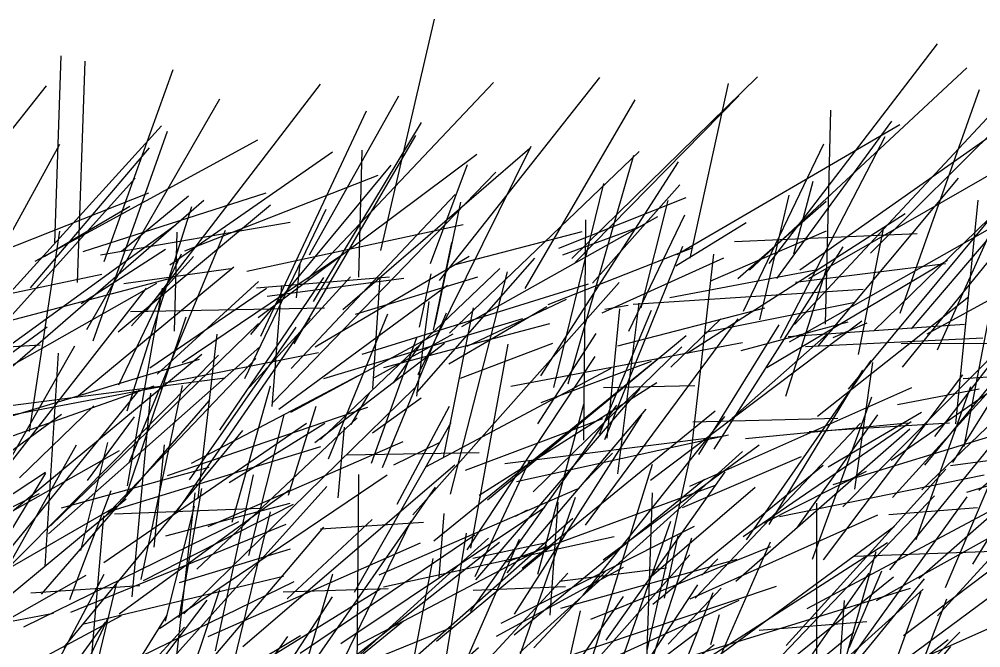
# Model space of a CAD drawing. Header units: metres. Extents: x 0 to 1019, y 0 to 619.
# Drawn here: x 253.4 to 336.1, y 565 to 619.1 of the extents above; entities that cross this region are included whole.
import ezdxf

# ---------------------------------------------------------------- set-up
doc = ezdxf.new("R2010")
doc.units = ezdxf.units.M

msp = doc.modelspace()

# ---------------------------------------------------------------- linework, layer by layer
at = {"color": 125}
for p, q in [((284.548, 599.212), (289.156, 619.107)), ((282.931, 590.292), (302.415, 596.347))]:
    msp.add_line(p, q, dxfattribs=at)
at = {"color": 85}
for p, q in [((326.642, 598.977), (345.836, 618.028)), ((288.823, 598.089), (292.006, 606.607)), ((283.74, 580.902), (287.638, 591.734)), ((308.928, 569.282), (310.122, 574.661))]:
    msp.add_line(p, q, dxfattribs=at)
at = {"color": 102}
for p, q in [((317.938, 598.077), (332.406, 616.995)), ((302.218, 562.566), (307.916, 580.824)), ((299.099, 567.846), (299.801, 577.567)), ((274.763, 552.253), (280.406, 571.385))]:
    msp.add_line(p, q, dxfattribs=at)
at = {"color": 242}
msp.add_line((256.512, 599.866), (257.055, 615.946), dxfattribs=at)
at = {"color": 239}
for p, q in [((258.448, 596.462), (259.123, 615.499)), ((273.181, 572.956), (276.242, 585.072)), ((285.664, 580.76), (289.582, 582.677)), ((334.925, 578.409), (349.39, 582.805))]:
    msp.add_line(p, q, dxfattribs=at)
at = {"color": 82}
for p, q in [((260.74, 598.262), (266.689, 614.787)), ((292.641, 571.162), (297.362, 581.167)), ((242.239, 557.106), (262.226, 567.801))]:
    msp.add_line(p, q, dxfattribs=at)
at = {"color": 236}
for p, q in [((316.249, 597.514), (334.939, 614.916)), ((244.992, 593.925), (260.542, 597.162))]:
    msp.add_line(p, q, dxfattribs=at)
at = {"color": 21}
for p, q in [((278.226, 596.743), (294.223, 613.672)), ((265.06, 573.673), (265.934, 582.48)), ((298.549, 559.535), (305.423, 569.425))]:
    msp.add_line(p, q, dxfattribs=at)
at = {"color": 217}
for p, q in [((289.588, 596.632), (303.369, 614.098)), ((311.247, 582.007), (313.186, 598.881)), ((329.283, 591.217), (347.044, 591.266)), ((267.237, 570.635), (276.783, 573.536))]:
    msp.add_line(p, q, dxfattribs=at)
at = {"color": 12}
for p, q in [((300.954, 598.512), (316.924, 614.144)), ((322.609, 572.602), (334.606, 588.525))]:
    msp.add_line(p, q, dxfattribs=at)
at = {"color": 66}
for p, q in [((311.138, 598.539), (314.437, 613.583)), ((276.462, 560.469), (289.257, 578.834))]:
    msp.add_line(p, q, dxfattribs=at)
at = {"color": 14}
for p, q in [((241.23, 594.988), (255.777, 613.375)), ((291.509, 592.655), (308.376, 602.134)), ((332.401, 590.665), (337.685, 602.402))]:
    msp.add_line(p, q, dxfattribs=at)
at = {"color": 80}
for p, q in [((264.391, 594.006), (279.34, 613.516)), ((276.811, 585.304), (289.559, 592.184)), ((300.354, 562.297), (315.353, 569.127))]:
    msp.add_line(p, q, dxfattribs=at)
at = {"color": 188}
for p, q in [((329.208, 593.81), (336.039, 613.071)), ((277.283, 595.134), (277.61, 598.052)), ((252.383, 576.371), (269.153, 590.294))]:
    msp.add_line(p, q, dxfattribs=at)
at = {"color": 234}
for p, q in [((259.249, 592.413), (270.696, 612.265)), ((284.761, 570.257), (304.616, 574.594))]:
    msp.add_line(p, q, dxfattribs=at)
at = {"color": 251}
msp.add_line((278.42, 598.824), (286.088, 612.507), dxfattribs=at)
at = {"color": 48}
msp.add_line((296.956, 595.943), (306.423, 612.183), dxfattribs=at)
at = {"color": 209}
for p, q in [((301.251, 598.164), (315.316, 612.503)), ((287.765, 588.533), (297.479, 608.179))]:
    msp.add_line(p, q, dxfattribs=at)
at = {"color": 17}
for p, q in [((274.211, 591.833), (283.296, 611.218)), ((320.304, 575.314), (327.273, 585.077))]:
    msp.add_line(p, q, dxfattribs=at)
at = {"color": 55}
for p, q in [((322.77, 592.875), (323.253, 611.291)), ((266.789, 592.265), (267.025, 600.774))]:
    msp.add_line(p, q, dxfattribs=at)
at = {"color": 240}
for p, q in [((318.588, 596.794), (328.473, 610.331)), ((306.927, 594.265), (309.256, 603.513)), ((288.422, 580.606), (304.344, 589.085))]:
    msp.add_line(p, q, dxfattribs=at)
at = {"color": 176}
for p, q in [((320.113, 592.841), (336.69, 610.599)), ((246.916, 586.906), (266.841, 601.394))]:
    msp.add_line(p, q, dxfattribs=at)
at = {"color": 1}
for p, q in [((326.906, 592.274), (345.998, 610.876)), ((275.209, 585.799), (276.021, 596.186)), ((276.154, 569.834), (285.184, 570.14))]:
    msp.add_line(p, q, dxfattribs=at)
at = {"color": 53}
for p, q in [((250.185, 592.872), (265.67, 609.933)), ((289.065, 592.346), (290.652, 599.885)), ((249.017, 576.221), (264.376, 595.959)), ((257.28, 565.044), (272.683, 583.728))]:
    msp.add_line(p, q, dxfattribs=at)
at = {"color": 30}
for p, q in [((259.801, 591.423), (266.184, 609.486)), ((298.048, 584.286), (303.052, 592.078)), ((250.839, 552.65), (260.762, 571.372))]:
    msp.add_line(p, q, dxfattribs=at)
at = {"color": 41}
for p, q in [((278.744, 594.815), (288.04, 610.22)), ((317.925, 575.627), (326.001, 588.899)), ((307.919, 568.79), (322.568, 580.732))]:
    msp.add_line(p, q, dxfattribs=at)
at = {"color": 220}
for p, q in [((309.995, 598.861), (329.187, 610.037)), ((258.76, 594.654), (266.031, 599.322)), ((250.872, 548.522), (267.657, 566.801))]:
    msp.add_line(p, q, dxfattribs=at)
at = {"color": 157}
for p, q in [((320.576, 597.539), (337.842, 609.678)), ((311.117, 578.933), (330.22, 587.418))]:
    msp.add_line(p, q, dxfattribs=at)
at = {"color": 183}
for p, q in [((254.818, 598.295), (273.964, 608.737)), ((317.128, 593.249), (319.668, 603.97)), ((263.164, 569.418), (264.773, 586.922)), ((257.43, 552.307), (261.802, 570.501))]:
    msp.add_line(p, q, dxfattribs=at)
at = {"color": 109}
for p, q in [((277.089, 591.17), (287.543, 609.112)), ((332.194, 583.205), (345.386, 600.388)), ((323.43, 579.083), (340.264, 584.221))]:
    msp.add_line(p, q, dxfattribs=at)
at = {"color": 149}
for p, q in [((318.91, 591.675), (327.902, 609.016)), ((302.751, 596.409), (310.245, 604.853)), ((315.064, 570.758), (330.033, 583.855)), ((330.024, 560.827), (333.209, 569.235))]:
    msp.add_line(p, q, dxfattribs=at)
at = {"color": 68}
msp.add_line((252.273, 599.814), (256.95, 608.37), dxfattribs=at)
at = {"color": 159}
msp.add_line((254.402, 596), (264.644, 608.04), dxfattribs=at)
at = {"color": 45}
for p, q in [((281.265, 594.141), (297.362, 608.026)), ((301.94, 569.555), (314.125, 584.929))]:
    msp.add_line(p, q, dxfattribs=at)
at = {"color": 254}
msp.add_line((282.648, 596.916), (282.943, 607.831), dxfattribs=at)
at = {"color": 63}
for p, q in [((315.73, 593.981), (322.634, 608.394)), ((274.007, 593.439), (292.791, 607.49)), ((266.913, 576.616), (278.468, 593.407)), ((309.78, 553.697), (325.218, 566.356))]:
    msp.add_line(p, q, dxfattribs=at)
at = {"color": 141}
for p, q in [((321.345, 596.791), (341.073, 608.138)), ((299.845, 599.412), (310.786, 603.769)), ((286.089, 557.192), (289.031, 572.712))]:
    msp.add_line(p, q, dxfattribs=at)
at = {"color": 145}
for p, q in [((266.384, 597.965), (280.396, 607.693)), ((251.684, 571.103), (270.585, 590.195)), ((317.513, 575.779), (326.306, 580.227))]:
    msp.add_line(p, q, dxfattribs=at)
at = {"color": 5}
msp.add_line((290.436, 592.087), (306.744, 607.712), dxfattribs=at)
at = {"color": 103}
msp.add_line((300.661, 587.739), (306.309, 607.402), dxfattribs=at)
at = {"color": 244}
for p, q in [((273.364, 591.98), (285.44, 606.549)), ((238.562, 580.045), (255.858, 592.64)), ((282.978, 560.233), (301.045, 576.188)), ((312.949, 564.338), (328.117, 574.082))]:
    msp.add_line(p, q, dxfattribs=at)
at = {"color": 198}
for p, q in [((298.315, 588.416), (310.137, 606.843)), ((313.196, 582.116), (324.289, 599.531))]:
    msp.add_line(p, q, dxfattribs=at)
at = {"color": 248}
msp.add_line((246.019, 586.105), (263.403, 605.421), dxfattribs=at)
at = {"color": 201}
for p, q in [((267.687, 599.191), (284.317, 605.686)), ((271.505, 579.255), (279.737, 584.339))]:
    msp.add_line(p, q, dxfattribs=at)
at = {"color": 22}
for p, q in [((275.287, 586.154), (294.431, 605.957)), ((311.143, 569.227), (327.277, 576.453))]:
    msp.add_line(p, q, dxfattribs=at)
at = {"color": 90}
for p, q in [((322.164, 590.963), (334.216, 605.433)), ((295.378, 572.419), (313.327, 579.02))]:
    msp.add_line(p, q, dxfattribs=at)
at = {"color": 215}
msp.add_line((330.173, 592.476), (341.19, 605.395), dxfattribs=at)
at = {"color": 118}
for p, q in [((299.419, 587.419), (303.724, 604.973)), ((250.345, 587.924), (265.272, 596.386)), ((249.249, 575.301), (258.229, 591.007)), ((292.284, 573.583), (295.483, 591.16)), ((267.199, 567.601), (269.162, 578.743))]:
    msp.add_line(p, q, dxfattribs=at)
at = {"color": 65}
for p, q in [((320.046, 598.926), (321.711, 605.164)), ((315.99, 574.316), (326.71, 589.737))]:
    msp.add_line(p, q, dxfattribs=at)
at = {"color": 19}
for p, q in [((251.91, 599.152), (264.583, 604.184)), ((285.624, 587.829), (288.2, 591.507)), ((235.448, 568.609), (255.187, 578.315))]:
    msp.add_line(p, q, dxfattribs=at)
at = {"color": 190}
for p, q in [((258.935, 599.122), (274.683, 604.162)), ((302.141, 575.562), (315.258, 593.331)), ((324.261, 577.162), (338.769, 591.81)), ((262.05, 567.958), (276.625, 578.579))]:
    msp.add_line(p, q, dxfattribs=at)
at = {"color": 189}
for p, q in [((262.239, 599.141), (267.993, 603.922)), ((262.736, 585.41), (268.287, 602.982)), ((259.307, 579.432), (263.364, 584.911)), ((312.151, 571.287), (313.533, 572.681))]:
    msp.add_line(p, q, dxfattribs=at)
at = {"color": 84}
for p, q in [((276.822, 589.047), (290.944, 604.024)), ((263.936, 570.898), (267.493, 587.593)), ((292.263, 568.141), (304.832, 585.915)), ((310.985, 558.005), (318.049, 574.134))]:
    msp.add_line(p, q, dxfattribs=at)
at = {"color": 29}
for p, q in [((324.747, 587.267), (338.682, 604.049)), ((311.893, 581.655), (318.794, 592.801))]:
    msp.add_line(p, q, dxfattribs=at)
at = {"color": 76}
for p, q in [((249.506, 586.341), (269.33, 603.55)), ((262, 587.652), (267.386, 598.925)), ((268.832, 577.888), (270.476, 591.998))]:
    msp.add_line(p, q, dxfattribs=at)
at = {"color": 101}
for p, q in [((255.601, 598.695), (262.957, 603.016)), ((251.411, 584.556), (268.954, 589.868))]:
    msp.add_line(p, q, dxfattribs=at)
at = {"color": 120}
for p, q in [((261.949, 592.206), (275.052, 603.149)), ((263.022, 593.953), (279.711, 594.265)), ((289.918, 581.356), (292.522, 594.268)), ((321.996, 559.989), (334.968, 578.017))]:
    msp.add_line(p, q, dxfattribs=at)
at = {"color": 208}
for p, q in [((289.225, 592.872), (291.42, 603.373)), ((289.107, 574.221), (308.53, 590.038)), ((320.325, 549.438), (333.57, 565.132))]:
    msp.add_line(p, q, dxfattribs=at)
at = {"color": 93}
msp.add_line((315.256, 596.813), (322.833, 603.439), dxfattribs=at)
at = {"color": 158}
for p, q in [((333.986, 584.307), (335.912, 603.548)), ((295.735, 587.544), (315.655, 591.289)), ((327.17, 569.084), (341.28, 576.984))]:
    msp.add_line(p, q, dxfattribs=at)
at = {"color": 32}
msp.add_line((272.852, 588.208), (279.842, 602.773), dxfattribs=at)
at = {"color": 213}
for p, q in [((305.855, 592.276), (310.691, 602.263)), ((293.573, 552.662), (311.84, 566.453))]:
    msp.add_line(p, q, dxfattribs=at)
at = {"color": 154}
for p, q in [((310.899, 590.366), (329.639, 602.386)), ((329.412, 589.161), (340.019, 602.242))]:
    msp.add_line(p, q, dxfattribs=at)
at = {"color": 47}
for p, q in [((260.432, 598.847), (276.732, 601.645)), ((321.663, 572.642), (326.767, 586.611)), ((266.036, 567.309), (268.505, 577.224)), ((320.146, 557.351), (331.305, 570.946))]:
    msp.add_line(p, q, dxfattribs=at)
at = {"color": 57}
msp.add_line((273.011, 597.442), (291.621, 601.446), dxfattribs=at)
at = {"color": 106}
for p, q in [((300.195, 598.844), (306.928, 601.293)), ((330.801, 570.978), (341.94, 580.763))]:
    msp.add_line(p, q, dxfattribs=at)
at = {"color": 111}
for p, q in [((302.003, 582.887), (302.179, 601.859)), ((283.812, 583.511), (288.011, 586.537)), ((259.61, 563.392), (260.709, 576.369))]:
    msp.add_line(p, q, dxfattribs=at)
at = {"color": 27}
for p, q in [((309.903, 597.897), (315.971, 601.607)), ((310.481, 577.105), (320.73, 581.497))]:
    msp.add_line(p, q, dxfattribs=at)
at = {"color": 153}
for p, q in [((319.674, 591.362), (338.381, 601.941)), ((296.49, 564.626), (315.637, 581.926)), ((257.795, 569.171), (261.351, 578.562)), ((273.139, 558.392), (280.396, 569.398))]:
    msp.add_line(p, q, dxfattribs=at)
at = {"color": 204}
for p, q in [((325.614, 590.246), (327.806, 601.207)), ((314.761, 584.788), (323.348, 592.375)), ((303.913, 565.695), (314.167, 580.16))]:
    msp.add_line(p, q, dxfattribs=at)
at = {"color": 26}
for p, q in [((254.335, 583.647), (256.935, 600.866)), ((328.972, 585.948), (335.99, 587.306))]:
    msp.add_line(p, q, dxfattribs=at)
at = {"color": 177}
for p, q in [((262.89, 580.973), (271.171, 600.965)), ((309.382, 595.171), (321.956, 597.545))]:
    msp.add_line(p, q, dxfattribs=at)
at = {"color": 3}
for p, q in [((290.853, 597.967), (301.862, 600.837)), ((330.572, 574.344), (335.283, 587.512)), ((285.957, 577.39), (290.459, 585.807))]:
    msp.add_line(p, q, dxfattribs=at)
at = {"color": 250}
msp.add_line((312.93, 596.612), (322.862, 600.901), dxfattribs=at)
at = {"color": 253}
for p, q in [((314.959, 599.994), (330.653, 600.672)), ((324.191, 562.943), (327.147, 573.32)), ((306.819, 554.007), (313.132, 569.769))]:
    msp.add_line(p, q, dxfattribs=at)
at = {"color": 105}
msp.add_line((303.811, 582.939), (310.512, 599.571), dxfattribs=at)
at = {"color": 233}
msp.add_line((263.11, 592.727), (268.421, 598.69), dxfattribs=at)
at = {"color": 4}
msp.add_line((267.446, 589.577), (281.35, 598.95), dxfattribs=at)
at = {"color": 13}
for p, q in [((278.883, 590.906), (292.145, 598.729)), ((238.594, 568.894), (255.715, 580.123))]:
    msp.add_line(p, q, dxfattribs=at)
at = {"color": 238}
for p, q in [((298.94, 594.573), (311.401, 599.468)), ((282.361, 593.737), (292.88, 596.95)), ((306.254, 594.579), (326.02, 595.888)), ((319.411, 565.221), (333.145, 580.389))]:
    msp.add_line(p, q, dxfattribs=at)
at = {"color": 112}
msp.add_line((287.627, 586.981), (297.782, 598.558), dxfattribs=at)
at = {"color": 164}
for p, q in [((303.58, 593.837), (314.026, 598.57)), ((307.616, 571.024), (316.741, 578.851)), ((254.446, 569.754), (263.827, 570.394))]:
    msp.add_line(p, q, dxfattribs=at)
at = {"color": 6}
for p, q in [((317.739, 589.131), (333.281, 598.365)), ((296.12, 576.352), (297.169, 576.882))]:
    msp.add_line(p, q, dxfattribs=at)
at = {"color": 194}
for p, q in [((320.216, 596.495), (333.106, 598.096)), ((284.26, 553.793), (300.634, 571.448))]:
    msp.add_line(p, q, dxfattribs=at)
at = {"color": 219}
for p, q in [((258.363, 586.581), (271.9, 597.81)), ((244.534, 567.254), (261.811, 577.2))]:
    msp.add_line(p, q, dxfattribs=at)
at = {"color": 243}
for p, q in [((262.426, 596.356), (271.621, 597.655)), ((307.432, 564.798), (311.317, 582.14))]:
    msp.add_line(p, q, dxfattribs=at)
at = {"color": 33}
for p, q in [((279.367, 582.959), (294.775, 597.647)), ((279.368, 561.398), (293.801, 574.47)), ((283.434, 563.842), (290.528, 566.746))]:
    msp.add_line(p, q, dxfattribs=at)
at = {"color": 108}
msp.add_line((287.868, 592.625), (288.865, 597.207), dxfattribs=at)
at = {"color": 39}
for p, q in [((290.526, 578.231), (295.448, 597.38)), ((280.046, 581.276), (285.144, 593.759))]:
    msp.add_line(p, q, dxfattribs=at)
at = {"color": 16}
for p, q in [((319.371, 586.686), (322.849, 597.531)), ((333.108, 570.219), (337.311, 580.132)), ((314.433, 546.509), (334.345, 566.371))]:
    msp.add_line(p, q, dxfattribs=at)
at = {"color": 97}
for p, q in [((331.533, 592.05), (341.818, 597.649)), ((331.314, 580.748), (343.122, 595.149)), ((324.533, 551.906), (331.01, 569.881))]:
    msp.add_line(p, q, dxfattribs=at)
at = {"color": 142}
for p, q in [((250.687, 592.653), (266.685, 596.894)), ((270.688, 583.754), (279.636, 596.888)), ((274.773, 595.288), (286.512, 596.841)), ((268.682, 552.798), (286.484, 567.345))]:
    msp.add_line(p, q, dxfattribs=at)
at = {"color": 246}
for p, q in [((265.293, 588.554), (274.031, 596.529)), ((295.039, 560.271), (301.297, 577.971))]:
    msp.add_line(p, q, dxfattribs=at)
at = {"color": 87}
for p, q in [((272.975, 587.138), (281.924, 596.943)), ((335.444, 572.209), (344.42, 586.965))]:
    msp.add_line(p, q, dxfattribs=at)
at = {"color": 146}
for p, q in [((273.858, 595.995), (285.292, 596.933)), ((247.995, 567.826), (263.794, 587.228))]:
    msp.add_line(p, q, dxfattribs=at)
at = {"color": 192}
for p, q in [((275.761, 585.557), (290.285, 596.235)), ((321.973, 561.776), (331.174, 570.077))]:
    msp.add_line(p, q, dxfattribs=at)
at = {"color": 186}
msp.add_line((283.854, 587.326), (284.477, 596.878), dxfattribs=at)
at = {"color": 232}
msp.add_line((287.28, 576.454), (305.046, 596.445), dxfattribs=at)
at = {"color": 148}
for p, q in [((262.742, 578.971), (265.76, 595.977)), ((266.642, 561.393), (268.586, 578.37)), ((264.128, 570.809), (277.018, 577.383))]:
    msp.add_line(p, q, dxfattribs=at)
at = {"color": 197}
for p, q in [((264.687, 589.101), (274.715, 595.962)), ((239.678, 590.103), (255.251, 591.096))]:
    msp.add_line(p, q, dxfattribs=at)
at = {"color": 73}
msp.add_line((287.649, 586.685), (288.69, 594.831), dxfattribs=at)
at = {"color": 42}
for p, q in [((291.971, 590.979), (300.512, 595.021)), ((324.156, 559.973), (339.135, 571.065))]:
    msp.add_line(p, q, dxfattribs=at)
at = {"color": 77}
for p, q in [((304.913, 579.981), (306.756, 594.689)), ((284.806, 589.138), (299.084, 592.935))]:
    msp.add_line(p, q, dxfattribs=at)
at = {"color": 205}
for p, q in [((312.438, 592.169), (325.331, 594.768)), ((276.487, 569.251), (283.791, 576.071))]:
    msp.add_line(p, q, dxfattribs=at)
at = {"color": 119}
msp.add_line((322.101, 584.944), (335.069, 595.212), dxfattribs=at)
at = {"color": 131}
msp.add_line((284.671, 580.541), (290.193, 593.854), dxfattribs=at)
at = {"color": 221}
msp.add_line((290.393, 589.465), (298.823, 594.388), dxfattribs=at)
at = {"color": 211}
msp.add_line((303.337, 583.42), (307.822, 594.082), dxfattribs=at)
at = {"color": 222}
for p, q in [((303.817, 594.164), (305.805, 594.516)), ((309.621, 561.463), (328.726, 575.476))]:
    msp.add_line(p, q, dxfattribs=at)
at = {"color": 245}
for p, q in [((304.005, 583.066), (305.096, 594.175)), ((257.087, 577.069), (269.787, 580.562))]:
    msp.add_line(p, q, dxfattribs=at)
at = {"color": 249}
for p, q in [((304.922, 591.01), (317.551, 594.267)), ((249.829, 567.232), (262.644, 577.843))]:
    msp.add_line(p, q, dxfattribs=at)
at = {"color": 2}
for p, q in [((256.14, 575.517), (274.015, 592.926)), ((293.004, 578.146), (308.267, 587.865))]:
    msp.add_line(p, q, dxfattribs=at)
at = {"color": 191}
for p, q in [((262.673, 578.192), (267.814, 593.495)), ((311.375, 584.456), (323.834, 584.788)), ((299.896, 570.757), (309.1, 571.902)), ((304.832, 559.85), (311.79, 570.446))]:
    msp.add_line(p, q, dxfattribs=at)
at = {"color": 199}
msp.add_line((279.634, 588.192), (296.743, 593.355), dxfattribs=at)
at = {"color": 223}
for p, q in [((307.729, 579.453), (325.901, 593.146)), ((268.727, 571.802), (282.507, 584.822))]:
    msp.add_line(p, q, dxfattribs=at)
at = {"color": 128}
for p, q in [((309.494, 589.176), (313.784, 593.328)), ((323.013, 580.592), (331.029, 585.298))]:
    msp.add_line(p, q, dxfattribs=at)
at = {"color": 231}
for p, q in [((315.526, 590.605), (324.745, 593.078)), ((269.694, 575.455), (286.469, 582.768))]:
    msp.add_line(p, q, dxfattribs=at)
at = {"color": 115}
for p, q in [((323.447, 591.717), (326.357, 592.978)), ((306.084, 558.48), (311.295, 574.49))]:
    msp.add_line(p, q, dxfattribs=at)
at = {"color": 195}
for p, q in [((334.695, 582.35), (336.729, 592.939)), ((303.695, 587.435), (311.543, 587.605))]:
    msp.add_line(p, q, dxfattribs=at)
at = {"color": 8}
msp.add_line((268.096, 579.484), (277.27, 592.616), dxfattribs=at)
at = {"color": 117}
for p, q in [((319.565, 591.806), (334.728, 592.88)), ((295.198, 580.877), (313.929, 583.239))]:
    msp.add_line(p, q, dxfattribs=at)
at = {"color": 216}
msp.add_line((283.992, 588.271), (290.756, 592.031), dxfattribs=at)
at = {"color": 163}
for p, q in [((293.727, 577.762), (310.812, 591.892)), ((315.908, 583.025), (329.835, 584.37))]:
    msp.add_line(p, q, dxfattribs=at)
at = {"color": 218}
msp.add_line((321.071, 590.962), (336.308, 591.688), dxfattribs=at)
at = {"color": 202}
for p, q in [((328.427, 581.178), (343.111, 591.38)), ((317.087, 566.547), (326.329, 567.282))]:
    msp.add_line(p, q, dxfattribs=at)
at = {"color": 96}
msp.add_line((331.076, 578.622), (344.521, 591.549), dxfattribs=at)
at = {"color": 129}
for p, q in [((255.949, 574.827), (274.15, 590.912)), ((255.689, 572.03), (256.825, 590.384)), ((299.21, 557.162), (301.709, 568.205))]:
    msp.add_line(p, q, dxfattribs=at)
at = {"color": 10}
for p, q in [((265.849, 587.799), (279.169, 590.427)), ((281.589, 581.637), (292.987, 581.842)), ((263.182, 560.302), (279.892, 578.897)), ((279.362, 575.274), (288.215, 575.847))]:
    msp.add_line(p, q, dxfattribs=at)
at = {"color": 35}
for p, q in [((278.871, 582.684), (290.006, 591.224)), ((269.026, 560.565), (284.547, 570.136))]:
    msp.add_line(p, q, dxfattribs=at)
at = {"color": 152}
for p, q in [((291.382, 588.224), (299.321, 591.225)), ((251.912, 548.042), (261.123, 567.661))]:
    msp.add_line(p, q, dxfattribs=at)
at = {"color": 122}
for p, q in [((297.633, 578.436), (310.415, 590.908)), ((333.736, 580.978), (337.345, 586.751)), ((257.893, 568.082), (276.402, 575.665))]:
    msp.add_line(p, q, dxfattribs=at)
at = {"color": 98}
for p, q in [((260.658, 576.159), (273.784, 589.905)), ((266.191, 579.849), (283.418, 585.72))]:
    msp.add_line(p, q, dxfattribs=at)
at = {"color": 46}
msp.add_line((291.971, 573.443), (302.969, 590.087), dxfattribs=at)
at = {"color": 178}
for p, q in [((298.341, 586.131), (307.806, 589.697)), ((315.8, 560.98), (332.153, 578.106))]:
    msp.add_line(p, q, dxfattribs=at)
at = {"color": 127}
for p, q in [((325.298, 578.671), (326.861, 589.563)), ((265.517, 566.689), (285.096, 579.921)), ((296.959, 557.062), (311.106, 573.022))]:
    msp.add_line(p, q, dxfattribs=at)
at = {"color": 150}
for p, q in [((334.624, 588.193), (350.301, 589.293)), ((251.803, 585.769), (271.161, 588.249)), ((315.692, 574.605), (330.158, 584.486))]:
    msp.add_line(p, q, dxfattribs=at)
at = {"color": 147}
msp.add_line((335.965, 578.594), (348.65, 589.55), dxfattribs=at)
at = {"color": 44}
msp.add_line((268.271, 580.898), (282.613, 588.461), dxfattribs=at)
at = {"color": 155}
msp.add_line((328.318, 571.721), (341.533, 587.994), dxfattribs=at)
at = {"color": 151}
for p, q in [((328.554, 577.963), (338.12, 588.509)), ((289.325, 565.607), (299.356, 573.946))]:
    msp.add_line(p, q, dxfattribs=at)
at = {"color": 132}
msp.add_line((248.359, 581.689), (265.036, 587.561), dxfattribs=at)
at = {"color": 185}
for p, q in [((249.063, 584.362), (266.078, 587.594)), ((248.307, 574.23), (262.06, 581.988))]:
    msp.add_line(p, q, dxfattribs=at)
at = {"color": 206}
for p, q in [((267.606, 567.942), (287.472, 587.389)), ((307.342, 561.58), (307.909, 578.371)), ((322.022, 559.98), (322.041, 577.466))]:
    msp.add_line(p, q, dxfattribs=at)
at = {"color": 169}
for p, q in [((271.756, 575.846), (275.044, 587.574)), ((309.263, 565.329), (313.8, 570.149))]:
    msp.add_line(p, q, dxfattribs=at)
at = {"color": 100}
for p, q in [((292.714, 570.86), (306.845, 587.345)), ((259.169, 556.606), (266.18, 567.836))]:
    msp.add_line(p, q, dxfattribs=at)
at = {"color": 162}
msp.add_line((282, 584.23), (283.553, 586.932), dxfattribs=at)
at = {"color": 226}
for p, q in [((253.463, 579.661), (259.856, 585.856)), ((272.682, 565.144), (290.893, 580.766))]:
    msp.add_line(p, q, dxfattribs=at)
at = {"color": 56}
msp.add_line((255.354, 569.629), (269.783, 586.275), dxfattribs=at)
at = {"color": 161}
for p, q in [((276.589, 578.148), (278.992, 585.822)), ((266.996, 552.589), (276.545, 566.008))]:
    msp.add_line(p, q, dxfattribs=at)
at = {"color": 193}
for p, q in [((295.416, 571.472), (307.349, 585.561)), ((282.521, 565.252), (298.842, 573.832))]:
    msp.add_line(p, q, dxfattribs=at)
at = {"color": 136}
msp.add_line((298.031, 571.365), (302.008, 585.993), dxfattribs=at)
at = {"color": 181}
for p, q in [((239.123, 571.926), (257.082, 585.14)), ((324.816, 565.027), (327.629, 571.657))]:
    msp.add_line(p, q, dxfattribs=at)
at = {"color": 49}
for p, q in [((291.827, 580.306), (303.645, 584.759)), ((280.861, 577.93), (281.404, 584.007)), ((292.44, 572.749), (298.543, 574.029)), ((297.706, 565.031), (303.899, 571.647))]:
    msp.add_line(p, q, dxfattribs=at)
at = {"color": 200}
for p, q in [((296.028, 567.918), (306.997, 585.074)), ((299.359, 563.863), (318.567, 570.328))]:
    msp.add_line(p, q, dxfattribs=at)
at = {"color": 91}
msp.add_line((296.706, 571.876), (313.297, 585.407), dxfattribs=at)
at = {"color": 230}
msp.add_line((260.724, 572.36), (278.152, 584.345), dxfattribs=at)
at = {"color": 137}
for p, q in [((282.263, 569.804), (290.578, 584.402)), ((264.881, 552.852), (270.7, 570.05))]:
    msp.add_line(p, q, dxfattribs=at)
at = {"color": 228}
msp.add_line((311.565, 569.302), (325.782, 584.36), dxfattribs=at)
at = {"color": 11}
msp.add_line((321.376, 583.638), (333.457, 584.389), dxfattribs=at)
at = {"color": 15}
msp.add_line((296.204, 579.345), (314.436, 583.355), dxfattribs=at)
at = {"color": 25}
msp.add_line((250.807, 569.031), (258.377, 582.501), dxfattribs=at)
at = {"color": 166}
msp.add_line((258.749, 573.385), (261.075, 582.699), dxfattribs=at)
at = {"color": 210}
msp.add_line((261.075, 576.728), (279.381, 582.332), dxfattribs=at)
at = {"color": 124}
msp.add_line((303.664, 572.599), (317.075, 582.481), dxfattribs=at)
at = {"color": 9}
msp.add_line((333.534, 580.711), (345.661, 582.3), dxfattribs=at)
at = {"color": 83}
for p, q in [((301.817, 579.062), (304.457, 581.778)), ((263.827, 556.761), (279.645, 575.417))]:
    msp.add_line(p, q, dxfattribs=at)
at = {"color": 113}
msp.add_line((332.404, 567.787), (344.643, 581.164), dxfattribs=at)
at = {"color": 255}
for p, q in [((245.548, 563.243), (255.736, 580.052)), ((254.809, 558.895), (260.85, 567.227))]:
    msp.add_line(p, q, dxfattribs=at)
at = {"color": 134}
msp.add_line((270.31, 564.752), (273.587, 579.895), dxfattribs=at)
at = {"color": 138}
msp.add_line((282.51, 562.76), (282.651, 579.948), dxfattribs=at)
at = {"color": 67}
msp.add_line((318.821, 576.33), (336.438, 579.899), dxfattribs=at)
at = {"color": 54}
for p, q in [((296.009, 566.131), (312.376, 579.525)), ((259.846, 556.196), (269.596, 569.112)), ((279.801, 553.58), (292.945, 565.057))]:
    msp.add_line(p, q, dxfattribs=at)
at = {"color": 252}
msp.add_line((329.477, 566.076), (346.417, 578.909), dxfattribs=at)
at = {"color": 184}
msp.add_line((284.391, 571.309), (301.465, 578.701), dxfattribs=at)
at = {"color": 241}
msp.add_line((321.211, 568.394), (339.643, 578.265), dxfattribs=at)
at = {"color": 144}
msp.add_line((266.049, 574.666), (276.751, 577.478), dxfattribs=at)
at = {"color": 116}
msp.add_line((261.64, 576.563), (274.149, 577.025), dxfattribs=at)
at = {"color": 180}
msp.add_line((270.308, 557.188), (275.057, 576.718), dxfattribs=at)
at = {"color": 50}
msp.add_line((281.101, 565.409), (298.655, 577.128), dxfattribs=at)
at = {"color": 62}
for p, q in [((289.561, 571.111), (289.999, 576.588)), ((312.912, 565.311), (313.668, 567.894))]:
    msp.add_line(p, q, dxfattribs=at)
at = {"color": 167}
for p, q in [((328.243, 576.502), (335.857, 577.105)), ((302.589, 567.479), (318.084, 573.745))]:
    msp.add_line(p, q, dxfattribs=at)
at = {"color": 52}
msp.add_line((253.839, 566.821), (272.333, 575.88), dxfattribs=at)
at = {"color": 40}
msp.add_line((277.8, 556.73), (287.155, 575.948), dxfattribs=at)
at = {"color": 107}
for p, q in [((303.055, 557.668), (309.489, 575.931)), ((290.091, 563.793), (291.897, 574.902))]:
    msp.add_line(p, q, dxfattribs=at)
at = {"color": 224}
msp.add_line((277.604, 564.55), (292.632, 574.737), dxfattribs=at)
at = {"color": 60}
msp.add_line((294.889, 567.158), (311.527, 575.493), dxfattribs=at)
at = {"color": 174}
msp.add_line((269.689, 566.001), (287.966, 574.054), dxfattribs=at)
at = {"color": 70}
msp.add_line((275.345, 558.822), (294.742, 574.118), dxfattribs=at)
at = {"color": 212}
for p, q in [((289.394, 558.25), (296.467, 574.361)), ((318.689, 560.278), (326.539, 571.439))]:
    msp.add_line(p, q, dxfattribs=at)
at = {"color": 139}
for p, q in [((325.269, 572.923), (339.921, 573.427)), ((296.958, 552.443), (313.221, 565.304))]:
    msp.add_line(p, q, dxfattribs=at)
at = {"color": 196}
for p, q in [((300.023, 568.445), (315.195, 572.661)), ((263.11, 557.455), (277.639, 566.073))]:
    msp.add_line(p, q, dxfattribs=at)
at = {"color": 37}
msp.add_line((294.495, 566.03), (305.423, 571.95), dxfattribs=at)
at = {"color": 160}
for p, q in [((244.784, 563.096), (259.191, 571.282)), ((323.198, 560.641), (340.61, 568.377))]:
    msp.add_line(p, q, dxfattribs=at)
at = {"color": 247}
msp.add_line((257.964, 561.401), (277.099, 570.742), dxfattribs=at)
at = {"color": 110}
msp.add_line((258.872, 567.054), (276.169, 571.186), dxfattribs=at)
at = {"color": 135}
msp.add_line((314.192, 559.516), (328.626, 571.122), dxfattribs=at)
at = {"color": 143}
msp.add_line((292.471, 569.988), (300.414, 570.286), dxfattribs=at)
at = {"color": 72}
msp.add_line((310.424, 564.077), (330.078, 570.159), dxfattribs=at)
at = {"color": 173}
msp.add_line((323.095, 550.747), (324.408, 569.095), dxfattribs=at)
at = {"color": 34}
msp.add_line((239.816, 564.864), (256.401, 568.013), dxfattribs=at)
at = {"color": 20}
msp.add_line((319.106, 554.674), (333.341, 565.73), dxfattribs=at)

doc.saveas('drawing.dxf')
